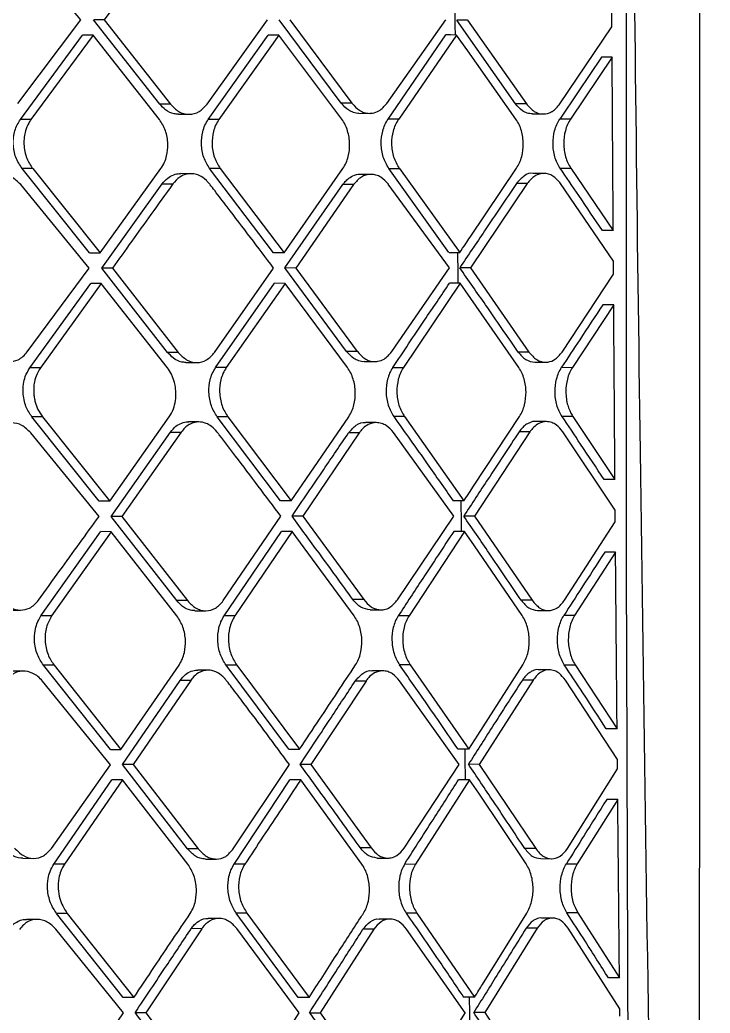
# Model space of a CAD drawing. Extents: x 525 to 609, y 649 to 778.
# Drawn here: x 537.313 to 538.306, y 714.209 to 715.638 of the extents above; entities that cross this region are included whole.
import ezdxf

# ---------------------------------------------------------------- set-up
doc = ezdxf.new("R2010")
doc.units = 0
doc.header["$MEASUREMENT"] = 0
doc.layers.add('1', color=4, linetype='Continuous')

# ---------------------------------------------------------------- blocks, each defined once
blk = doc.blocks.new('JETSETTER')
at = {"layer": '1', "color": 3, "linetype": 'Continuous', "lineweight": 25}
for p, q in [((13.0579, 48.6561), (13.0583, 45.747)), ((12.2736, 46.5133), (12.1749, 46.6336)), ((12.396, 46.6345), (12.3073, 46.5133)), ((12.4554, 46.3922), (12.542, 46.5134)), ((12.6482, 46.3936), (12.5589, 46.5135)), ((12.5742, 46.5135), (12.6636, 46.3935)), ((12.7138, 46.3932), (12.7985, 46.5136)), ((13.0377, 46.5035), (13.0376, 46.5242)), ((12.1829, 46.3929), (12.2736, 46.5133)), ((12.3873, 46.3922), (12.292, 46.5133)), ((12.3073, 46.5133), (12.4026, 46.3922)), ((12.899, 46.3926), (12.8144, 46.513)), ((12.8298, 46.5129), (12.8144, 46.513)), ((12.8298, 46.5129), (12.9145, 46.3926)), ((12.9629, 46.3926), (13.0377, 46.5035)), ((12.1866, 46.3701), (12.2759, 46.4913)), ((12.2912, 46.4913), (12.2019, 46.3701)), ((12.2912, 46.4913), (12.2759, 46.4913)), ((12.3867, 46.3702), (12.2912, 46.4913)), ((12.457, 46.3703), (12.5433, 46.4915)), ((12.5586, 46.4914), (12.4723, 46.3702)), ((12.5586, 46.4914), (12.5433, 46.4915)), ((12.6491, 46.3704), (12.5586, 46.4914)), ((12.7155, 46.3705), (12.7988, 46.4917)), ((12.8142, 46.4916), (12.7309, 46.3704)), ((12.8303, 46.469), (12.8142, 46.4916)), ((12.8996, 46.3706), (12.8303, 46.469)), ((13.0379, 46.4596), (12.9781, 46.3706)), ((13.0379, 46.4596), (13.0224, 46.4597)), ((12.4026, 46.3922), (12.3873, 46.3922)), ((12.6636, 46.3935), (12.6482, 46.3936)), ((12.9145, 46.3926), (12.899, 46.3926)), ((12.4139, 46.3776), (12.4293, 46.3776)), ((12.6737, 46.379), (12.689, 46.3789)), ((12.9233, 46.378), (12.9388, 46.378)), ((12.2019, 46.3701), (12.1866, 46.3701)), ((12.4723, 46.3702), (12.457, 46.3703)), ((12.7309, 46.3704), (12.7155, 46.3705)), ((12.2862, 46.1783), (12.1891, 46.2994)), ((12.2044, 46.2994), (12.1891, 46.2994)), ((12.2044, 46.2994), (12.3015, 46.1783)), ((12.3015, 46.1783), (12.3888, 46.2995)), ((12.5509, 46.1785), (12.4589, 46.2996)), ((12.4742, 46.2995), (12.4589, 46.2996)), ((12.4742, 46.2995), (12.5662, 46.1784)), ((12.5662, 46.1784), (12.6506, 46.2996)), ((12.8032, 46.1787), (12.7167, 46.2998)), ((12.7167, 46.2998), (12.7321, 46.2997)), ((12.7321, 46.2997), (12.8187, 46.1786)), ((12.8336, 46.2007), (12.9004, 46.2999)), ((12.9631, 46.3), (12.9786, 46.2999)), ((12.9786, 46.2999), (13.0395, 46.2104)), ((12.4321, 46.2921), (12.4168, 46.2922)), ((12.691, 46.2911), (12.6756, 46.2912)), ((12.9397, 46.2925), (12.9242, 46.2926)), ((12.2856, 46.1562), (12.1871, 46.2765)), ((12.3037, 46.1563), (12.3907, 46.2775)), ((12.3907, 46.2775), (12.406, 46.2775)), ((12.5673, 46.1565), (12.6506, 46.2765)), ((12.666, 46.2765), (12.5827, 46.1564)), ((12.666, 46.2765), (12.6506, 46.2765)), ((12.8039, 46.1566), (12.7159, 46.2769)), ((12.9157, 46.2779), (12.8342, 46.1566)), ((12.9157, 46.2779), (12.9002, 46.2779)), ((13.0398, 46.1663), (12.9638, 46.2779)), ((13.0395, 46.2104), (13.0239, 46.2104)), ((12.5662, 46.1784), (12.5509, 46.1785)), ((12.3985, 46.0352), (12.3036, 46.1563)), ((12.319, 46.1563), (12.3037, 46.1563)), ((12.319, 46.1563), (12.4138, 46.0352)), ((12.466, 46.0352), (12.5509, 46.1564)), ((12.656, 46.0366), (12.5673, 46.1565)), ((12.5827, 46.1564), (12.5673, 46.1565)), ((12.5827, 46.1564), (12.6713, 46.0365)), ((12.7208, 46.0362), (12.8039, 46.1566)), ((12.8342, 46.1566), (12.8187, 46.1567)), ((12.8342, 46.1566), (12.9183, 46.0356)), ((12.1966, 46.0359), (12.2856, 46.1562)), ((12.9659, 46.0356), (13.0399, 46.1475)), ((12.2003, 46.0131), (12.2878, 46.1343)), ((12.3031, 46.1342), (12.2156, 46.013)), ((12.3031, 46.1342), (12.2878, 46.1343)), ((12.3983, 46.0131), (12.3031, 46.1342)), ((12.4675, 46.0132), (12.552, 46.1345)), ((12.5674, 46.1344), (12.4828, 46.0132)), ((12.5674, 46.1344), (12.552, 46.1345)), ((12.6572, 46.0133), (12.5674, 46.1344)), ((12.8194, 46.1346), (12.7377, 46.0134)), ((12.8194, 46.1346), (12.8039, 46.1347)), ((12.8348, 46.1128), (12.8194, 46.1346)), ((12.9037, 46.0136), (12.8348, 46.1128)), ((13.0402, 46.1036), (12.9808, 46.0136)), ((13.0402, 46.1036), (13.0246, 46.1037)), ((12.6714, 46.0365), (12.656, 46.0366)), ((12.9183, 46.0356), (12.9028, 46.0356)), ((12.4249, 46.0206), (12.4404, 46.0205)), ((12.6811, 46.0219), (12.6965, 46.0219)), ((12.7223, 46.0134), (12.7377, 46.0134)), ((12.9266, 46.021), (12.9422, 46.021)), ((12.9652, 46.0137), (12.9808, 46.0136)), ((12.2156, 46.013), (12.2003, 46.0131)), ((12.4828, 46.0132), (12.4675, 46.0132)), ((12.3, 45.8213), (12.2033, 45.9424)), ((12.2186, 45.9423), (12.2033, 45.9424)), ((12.2186, 45.9423), (12.3154, 45.8212)), ((12.3154, 45.8212), (12.4008, 45.9424)), ((12.561, 45.8214), (12.4698, 45.9425)), ((12.4851, 45.9425), (12.4698, 45.9425)), ((12.4851, 45.9425), (12.5764, 45.8214)), ((12.5764, 45.8214), (12.659, 45.9426)), ((12.7392, 45.9427), (12.7238, 45.9427)), ((12.7392, 45.9427), (12.8247, 45.8216)), ((12.8386, 45.8428), (12.9046, 45.9428)), ((12.9814, 45.9429), (12.9658, 45.943)), ((12.9814, 45.9429), (13.042, 45.8523)), ((12.4435, 45.9351), (12.4283, 45.9351)), ((12.6987, 45.9341), (12.6833, 45.9342)), ((12.9433, 45.9355), (12.9277, 45.9356)), ((12.2998, 45.7992), (12.2016, 45.9195)), ((12.3174, 45.7993), (12.4026, 45.9205)), ((12.4179, 45.9204), (12.3327, 45.7992)), ((12.4026, 45.9205), (12.4179, 45.9204)), ((12.6742, 45.9195), (12.5928, 45.7994)), ((12.6742, 45.9195), (12.6588, 45.9195)), ((12.8102, 45.7996), (12.7234, 45.9198)), ((12.9197, 45.9209), (12.84, 45.7996)), ((12.9197, 45.9209), (12.9041, 45.9209)), ((13.0424, 45.8081), (12.9669, 45.9209)), ((13.042, 45.8523), (13.0264, 45.8523)), ((12.3154, 45.8212), (12.3, 45.8213)), ((12.5764, 45.8214), (12.561, 45.8214)), ((12.8247, 45.8216), (12.8092, 45.8217)), ((12.4118, 45.6782), (12.3174, 45.7993)), ((12.3327, 45.7992), (12.3174, 45.7993)), ((12.3327, 45.7992), (12.4271, 45.6781)), ((12.4785, 45.6782), (12.5614, 45.7994)), ((12.5928, 45.7994), (12.5774, 45.7994)), ((12.5928, 45.7994), (12.6805, 45.6795)), ((12.7292, 45.6792), (12.8102, 45.7996)), ((12.84, 45.7996), (12.8245, 45.7997)), ((12.84, 45.7996), (12.9228, 45.6786)), ((12.9694, 45.6786), (13.0425, 45.7916)), ((12.2163, 45.656), (12.3019, 45.7772)), ((12.3172, 45.7772), (12.2316, 45.656)), ((12.3172, 45.7772), (12.3019, 45.7773)), ((12.4119, 45.6561), (12.3172, 45.7772)), ((12.4798, 45.6562), (12.5624, 45.7774)), ((12.5778, 45.7774), (12.4952, 45.6562)), ((12.5778, 45.7774), (12.5624, 45.7774)), ((12.6667, 45.6563), (12.5778, 45.7774)), ((12.8255, 45.7776), (12.7458, 45.6564)), ((12.8255, 45.7776), (12.81, 45.7777)), ((12.84, 45.7568), (12.8255, 45.7776)), ((12.9085, 45.6565), (12.84, 45.7568)), ((13.0428, 45.7478), (12.984, 45.6566)), ((13.0428, 45.7478), (13.0272, 45.7478)), ((13.0583, 45.747), (13.0587, 45.5691)), ((12.4271, 45.6781), (12.4118, 45.6782)), ((12.6805, 45.6795), (12.6651, 45.6795)), ((12.9228, 45.6786), (12.9072, 45.6786)), ((12.1713, 45.6645), (12.1867, 45.6645)), ((12.4378, 45.6635), (12.4533, 45.6635)), ((12.6899, 45.6649), (12.7053, 45.6649)), ((12.7458, 45.6564), (12.7303, 45.6564)), ((12.9306, 45.664), (12.9462, 45.6639)), ((12.984, 45.6566), (12.9684, 45.6567)), ((12.2316, 45.656), (12.2163, 45.656)), ((12.4952, 45.6562), (12.4799, 45.6562)), ((12.3161, 45.4642), (12.2198, 45.5853)), ((12.2351, 45.5853), (12.2198, 45.5853)), ((12.2351, 45.5853), (12.3314, 45.4642)), ((12.3314, 45.4642), (12.4149, 45.5854)), ((12.5729, 45.4644), (12.4825, 45.5855)), ((12.4979, 45.5854), (12.4825, 45.5855)), ((12.4979, 45.5854), (12.5883, 45.4644)), ((12.7476, 45.5857), (12.7321, 45.5857)), ((12.7476, 45.5857), (12.8318, 45.4646)), ((12.8445, 45.4845), (12.9096, 45.5858)), ((12.9691, 45.586), (12.9847, 45.5859)), ((12.9847, 45.5859), (13.045, 45.4939)), ((12.1912, 45.5767), (12.1761, 45.5768)), ((12.4569, 45.578), (12.4417, 45.5781)), ((12.7079, 45.5771), (12.6924, 45.5771)), ((12.9475, 45.5785), (12.9318, 45.5786)), ((12.3163, 45.4421), (12.2185, 45.5624)), ((12.3334, 45.4422), (12.4164, 45.5634)), ((12.4318, 45.5634), (12.3487, 45.4422)), ((12.4318, 45.5634), (12.4164, 45.5634)), ((12.6839, 45.5624), (12.6045, 45.4424)), ((12.6839, 45.5624), (12.6684, 45.5625)), ((12.8177, 45.4426), (12.7321, 45.5628)), ((12.9244, 45.5638), (12.8468, 45.4426)), ((12.9244, 45.5638), (12.9088, 45.5639)), ((13.0454, 45.4497), (12.9706, 45.5639)), ((13.045, 45.4939), (13.0293, 45.4939)), ((12.8318, 45.4646), (12.8445, 45.4845)), ((12.5729, 45.4644), (12.5883, 45.4644)), ((12.8318, 45.4646), (12.8162, 45.4646)), ((12.2313, 45.3218), (12.3163, 45.4421)), ((12.427, 45.3211), (12.3334, 45.4422)), ((12.3487, 45.4422), (12.4424, 45.3211)), ((12.493, 45.3211), (12.5737, 45.4423)), ((12.6045, 45.4424), (12.5891, 45.4424)), ((12.6045, 45.4424), (12.6912, 45.3224)), ((12.7388, 45.3222), (12.8177, 45.4426)), ((12.8468, 45.4426), (12.8312, 45.4427)), ((12.8468, 45.4426), (12.928, 45.3215)), ((12.9735, 45.3216), (13.0456, 45.436)), ((12.2348, 45.299), (12.3182, 45.4202)), ((12.3336, 45.4202), (12.2501, 45.2989)), ((12.3336, 45.4202), (12.3182, 45.4202)), ((12.4276, 45.2991), (12.3336, 45.4202)), ((12.4941, 45.2992), (12.5745, 45.4204)), ((12.5899, 45.4204), (12.5745, 45.4204)), ((12.6778, 45.2993), (12.5899, 45.4203)), ((12.8327, 45.4206), (12.7552, 45.2993)), ((12.8327, 45.4206), (12.8171, 45.4206)), ((12.846, 45.401), (12.8327, 45.4206)), ((12.9142, 45.2995), (12.846, 45.401)), ((13.046, 45.3922), (12.9878, 45.2996)), ((13.046, 45.3922), (13.0302, 45.3923)), ((12.4424, 45.3211), (12.427, 45.3211)), ((12.6912, 45.3224), (12.6757, 45.3225)), ((12.928, 45.3215), (12.9123, 45.3216)), ((12.1903, 45.3075), (12.2057, 45.3074)), ((12.4529, 45.3065), (12.4683, 45.3065)), ((12.5095, 45.2991), (12.4941, 45.2992)), ((12.7, 45.3079), (12.7155, 45.3078)), ((12.7396, 45.2994), (12.7552, 45.2993)), ((12.9352, 45.307), (12.9509, 45.3069)), ((12.9721, 45.2997), (12.9878, 45.2996)), ((12.2501, 45.2989), (12.2348, 45.299)), ((12.3345, 45.1072), (12.2387, 45.2283)), ((12.2541, 45.2282), (12.2387, 45.2283)), ((12.2541, 45.2282), (12.3498, 45.1071)), ((12.5865, 45.1074), (12.4972, 45.2284)), ((12.5126, 45.2284), (12.4972, 45.2284)), ((12.5126, 45.2284), (12.602, 45.1073)), ((12.7572, 45.2286), (12.7416, 45.2287)), ((12.7572, 45.2286), (12.8399, 45.1076)), ((12.8514, 45.126), (12.9154, 45.2288)), ((12.9886, 45.2289), (12.9729, 45.229)), ((12.9886, 45.2289), (13.0485, 45.1354)), ((12.211, 45.2197), (12.1957, 45.2197)), ((12.4724, 45.221), (12.457, 45.221)), ((12.7185, 45.2201), (12.7029, 45.2201)), ((12.9523, 45.2215), (12.9366, 45.2215)), ((12.3351, 45.0851), (12.2379, 45.2054)), ((12.4478, 45.2063), (12.367, 45.0851)), ((12.4478, 45.2063), (12.4324, 45.2064)), ((12.5879, 45.0853), (12.498, 45.2064)), ((12.6951, 45.2054), (12.618, 45.0853)), ((12.6951, 45.2054), (12.6795, 45.2055)), ((12.8263, 45.0855), (12.7422, 45.2058)), ((12.9299, 45.2068), (12.8546, 45.0856)), ((12.9299, 45.2068), (12.9141, 45.2069)), ((13.0489, 45.0912), (12.9749, 45.2069)), ((13.0485, 45.1354), (13.0327, 45.1354)), ((12.3498, 45.1071), (12.3345, 45.1072)), ((12.602, 45.1073), (12.5865, 45.1074)), ((12.8399, 45.1076), (12.8242, 45.1076)), ((12.2524, 44.9647), (12.3351, 45.0851)), ((12.367, 45.0851), (12.3516, 45.0852)), ((12.367, 45.0851), (12.4599, 44.964)), ((12.5095, 44.9641), (12.5879, 45.0853)), ((12.6025, 45.0854), (12.618, 45.0853)), ((12.618, 45.0853), (12.7034, 44.9654)), ((12.8263, 45.0856), (12.7499, 44.9651)), ((12.8546, 45.0856), (12.8389, 45.0856)), ((12.8546, 45.0856), (12.934, 44.9645))]:
    blk.add_line(p, q, dxfattribs=at)
at = {"layer": '1', "color": 3, "linetype": 'Continuous', "lineweight": 25, "flags": 128}
for points in [[(12.3073, 46.5133), (12.2988, 46.5133), (12.2921, 46.5133)], [(12.8142, 46.4916), (12.8056, 46.4917), (12.7988, 46.4917)], [(13.0224, 46.4597), (12.9889, 46.4098), (12.9626, 46.3707)], [(12.9781, 46.3706), (12.9694, 46.3707), (12.9626, 46.3707)], [(12.2862, 46.1783), (12.2948, 46.1783), (12.3015, 46.1783)], [(12.8033, 46.1787), (12.8119, 46.1787), (12.8187, 46.1786)], [(12.4138, 46.0352), (12.4053, 46.0352), (12.3985, 46.0352)], [(12.8247, 45.8216), (12.8325, 45.8335), (12.8386, 45.8428)], [(12.3161, 45.4642), (12.3247, 45.4642), (12.3314, 45.4642)], [(12.3487, 45.4422), (12.3401, 45.4422), (12.3334, 45.4422)]]:
    blk.add_lwpolyline(points, dxfattribs=at)
at = {"layer": '1', "color": 3, "linetype": 'Continuous', "lineweight": 25}
for points, knots in [([(13.1617, 43.6583), (13.1622, 43.8718), (13.1631, 44.3019), (13.1636, 44.9309), (13.164, 45.5277), (13.1641, 46.0716), (13.1642, 46.6131), (13.1644, 47.1644), (13.1649, 47.7379), (13.1655, 48.2142), (13.1661, 48.5971), (13.1667, 48.8903), (13.1673, 49.1848), (13.168, 49.4959), (13.1689, 49.8389), (13.17, 50.2232), (13.1714, 50.6654), (13.173, 51.1684), (13.1748, 51.7351), (13.1764, 52.3521), (13.1781, 52.9987), (13.1786, 53.4397), (13.1789, 53.6583)], [0, 0, 0, 0, 0.064043, 0.129021, 0.188699, 0.243093, 0.292193, 0.351147, 0.408463, 0.464243, 0.49402, 0.523342, 0.552206, 0.582377, 0.616662, 0.655095, 0.69768, 0.749323, 0.805999, 0.867696, 0.934431, 1, 1, 1, 1]), ([(13.06, 48.6569), (13.0609, 48.0575), (13.0622, 47.1359), (13.083, 45.4752), (13.1001, 44.4142), (13.112, 43.6751)], [0, 0, 0, 0, 0.360925, 0.55487, 1, 1, 1, 1]), ([(12.8115, 46.5357), (12.8116, 46.5284), (12.8117, 46.5137), (12.8119, 46.499), (12.8119, 46.4917)], [0, 0, 0, 0, 0.497037, 1, 1, 1, 1]), ([(12.8298, 46.5129), (12.8297, 46.5131), (12.8296, 46.5133), (12.8294, 46.5136), (12.8293, 46.5137)], [0, 0, 0, 0, 0.559284, 1, 1, 1, 1]), ([(13.0395, 46.2104), (13.0394, 46.2156), (13.0394, 46.2294), (13.0391, 46.2709), (13.0386, 46.3488), (13.0382, 46.4181), (13.0379, 46.4596)], [0, 0, 0, 0, 0.062042, 0.166055, 0.500001, 1, 1, 1, 1]), ([(12.4139, 46.3778), (12.4119, 46.3779), (12.4055, 46.3781), (12.396, 46.3827), (12.3899, 46.3893), (12.3873, 46.3922)], [0, 0, 0, 0, 0.207549, 0.656087, 1, 1, 1, 1]), ([(12.4026, 46.3922), (12.4064, 46.3882), (12.4122, 46.3821), (12.4218, 46.3783), (12.4318, 46.3769), (12.4443, 46.38), (12.4517, 46.3881), (12.4554, 46.3922)], [0, 0, 0, 0, 0.239719, 0.367864, 0.501172, 0.750417, 1, 1, 1, 1]), ([(12.6737, 46.379), (12.6736, 46.379), (12.6711, 46.3783), (12.666, 46.3801), (12.657, 46.3837), (12.6516, 46.3897), (12.6482, 46.3936)], [0, 0, 0, 0, 0.002689, 0.282659, 0.542487, 1, 1, 1, 1]), ([(12.6636, 46.3935), (12.667, 46.3897), (12.6724, 46.3837), (12.6814, 46.3797), (12.687, 46.3788), (12.691, 46.379), (12.6956, 46.3795), (12.7042, 46.3824), (12.7102, 46.3892), (12.7138, 46.3932)], [0, 0, 0, 0, 0.229539, 0.36009, 0.500864, 0.529173, 0.580346, 0.75093, 1, 1, 1, 1]), ([(12.9233, 46.3781), (12.9207, 46.3783), (12.9158, 46.3788), (12.9072, 46.383), (12.9022, 46.389), (12.899, 46.3926)], [0, 0, 0, 0, 0.289263, 0.557155, 1, 1, 1, 1]), ([(12.9145, 46.3926), (12.9181, 46.3885), (12.9253, 46.3803), (12.9384, 46.3769), (12.9473, 46.3792), (12.9556, 46.3838), (12.9594, 46.3885), (12.9629, 46.3926)], [0, 0, 0, 0, 0.249312, 0.499283, 0.721483, 0.749972, 1, 1, 1, 1]), ([(12.9004, 46.2999), (12.9019, 46.3024), (12.905, 46.3075), (12.9089, 46.3193), (12.9109, 46.3353), (12.9086, 46.3513), (12.9043, 46.363), (12.9012, 46.368), (12.8996, 46.3706)], [0, 0, 0, 0, 0.132919, 0.260748, 0.500486, 0.74315, 0.869883, 1, 1, 1, 1]), ([(12.9631, 46.3), (12.9615, 46.3025), (12.9585, 46.3075), (12.9543, 46.3192), (12.952, 46.3352), (12.954, 46.3513), (12.958, 46.3631), (12.961, 46.3681), (12.9626, 46.3707)], [0, 0, 0, 0, 0.128989, 0.255337, 0.499509, 0.740455, 0.867982, 1, 1, 1, 1]), ([(12.9781, 46.3706), (12.9765, 46.3681), (12.9735, 46.363), (12.9695, 46.3513), (12.9675, 46.3352), (12.9698, 46.3191), (12.974, 46.3074), (12.977, 46.3024), (12.9786, 46.2999)], [0, 0, 0, 0, 0.132014, 0.259538, 0.500495, 0.744646, 0.871001, 1, 1, 1, 1]), ([(12.1891, 46.2994), (12.1858, 46.3046), (12.1791, 46.3149), (12.1756, 46.3348), (12.1776, 46.3546), (12.1836, 46.365), (12.1866, 46.3701)], [0, 0, 0, 0, 0.250729, 0.499502, 0.749757, 1, 1, 1, 1]), ([(12.2019, 46.3701), (12.2008, 46.3684), (12.1975, 46.3636), (12.1929, 46.3521), (12.1911, 46.3376), (12.1928, 46.3241), (12.1963, 46.3115), (12.2013, 46.3041), (12.2044, 46.2994)], [0, 0, 0, 0, 0.086614, 0.250058, 0.499586, 0.638326, 0.768266, 1, 1, 1, 1]), ([(12.3888, 46.2995), (12.3907, 46.3024), (12.3941, 46.3079), (12.398, 46.3198), (12.3995, 46.3355), (12.3964, 46.3547), (12.3899, 46.365), (12.3867, 46.3702)], [0, 0, 0, 0, 0.147754, 0.280534, 0.500262, 0.751279, 1, 1, 1, 1]), ([(12.4589, 46.2996), (12.4558, 46.3046), (12.451, 46.3122), (12.4479, 46.3249), (12.4466, 46.3375), (12.448, 46.3503), (12.4519, 46.3622), (12.4553, 46.3675), (12.457, 46.3703)], [0, 0, 0, 0, 0.244263, 0.370439, 0.499002, 0.728275, 0.858936, 1, 1, 1, 1]), ([(12.4723, 46.3702), (12.4706, 46.3675), (12.4673, 46.3622), (12.4633, 46.3504), (12.4619, 46.3376), (12.4632, 46.3249), (12.4663, 46.3122), (12.4711, 46.3046), (12.4742, 46.2995)], [0, 0, 0, 0, 0.139006, 0.268782, 0.499681, 0.628248, 0.754761, 1, 1, 1, 1]), ([(12.6506, 46.2996), (12.6522, 46.3023), (12.6554, 46.3075), (12.6593, 46.3192), (12.6612, 46.3352), (12.6586, 46.3511), (12.654, 46.3629), (12.6508, 46.3678), (12.6491, 46.3704)], [0, 0, 0, 0, 0.136152, 0.264925, 0.49936, 0.745028, 0.871454, 1, 1, 1, 1]), ([(12.7167, 46.2998), (12.7137, 46.3049), (12.7077, 46.3153), (12.7049, 46.335), (12.7068, 46.351), (12.7108, 46.3627), (12.7139, 46.3679), (12.7155, 46.3705)], [0, 0, 0, 0, 0.25108, 0.499698, 0.737479, 0.865746, 1, 1, 1, 1]), ([(12.7321, 46.2997), (12.7291, 46.3049), (12.7231, 46.3152), (12.7203, 46.335), (12.7222, 46.351), (12.7262, 46.3627), (12.7293, 46.3678), (12.7309, 46.3704)], [0, 0, 0, 0, 0.251146, 0.499926, 0.738585, 0.866562, 1, 1, 1, 1]), ([(13.0239, 46.2105), (13.0126, 46.2272), (12.9925, 46.257), (12.972, 46.2868), (12.9631, 46.3)], [0, 0, 0, 0, 0.560001, 1, 1, 1, 1]), ([(12.1871, 46.2765), (12.1829, 46.2805), (12.1746, 46.2886), (12.1594, 46.292), (12.1471, 46.2889), (12.1382, 46.2831), (12.1344, 46.2785), (12.1324, 46.2762)], [0, 0, 0, 0, 0.248856, 0.499674, 0.735138, 0.864013, 1, 1, 1, 1]), ([(12.3907, 46.2775), (12.3932, 46.2805), (12.3981, 46.2863), (12.4069, 46.2907), (12.4132, 46.2925), (12.4164, 46.2921), (12.4168, 46.292)], [0, 0, 0, 0, 0.34927, 0.6699683, 0.9620852, 1, 1, 1, 1]), ([(12.4586, 46.2775), (12.458, 46.2781), (12.4566, 46.2799), (12.4521, 46.2847), (12.4451, 46.2896), (12.4355, 46.2924), (12.4259, 46.2921), (12.4151, 46.2878), (12.4092, 46.2811), (12.406, 46.2775)], [0, 0, 0, 0, 0.035, 0.095735, 0.293949, 0.43199, 0.595736, 0.7851, 1, 1, 1, 1]), ([(12.6506, 46.2765), (12.6514, 46.2776), (12.6535, 46.2805), (12.6581, 46.2851), (12.6655, 46.2896), (12.6719, 46.2917), (12.6755, 46.2912), (12.6756, 46.2911)], [0, 0, 0, 0, 0.116839, 0.320707, 0.611359, 0.988445, 1, 1, 1, 1]), ([(12.716, 46.2769), (12.7125, 46.2807), (12.7071, 46.2866), (12.6981, 46.2905), (12.6886, 46.2918), (12.6767, 46.2887), (12.6695, 46.2806), (12.666, 46.2765)], [0, 0, 0, 0, 0.233046, 0.362966, 0.501497, 0.750763, 1, 1, 1, 1]), ([(12.9242, 46.2926), (12.9242, 46.2926), (12.9198, 46.2939), (12.9106, 46.2897), (12.9037, 46.2819), (12.9002, 46.2779)], [0, 0, 0, 0, 0.003218, 0.500906, 1, 1, 1, 1]), ([(12.9638, 46.2779), (12.9603, 46.282), (12.9532, 46.2902), (12.9412, 46.2933), (12.9324, 46.2917), (12.9239, 46.2877), (12.9191, 46.282), (12.9157, 46.2779)], [0, 0, 0, 0, 0.24924, 0.499049, 0.656026, 0.750176, 1, 1, 1, 1]), ([(12.406, 46.2775), (12.3955, 46.2628), (12.3665, 46.2224), (12.3375, 46.182), (12.319, 46.1563)], [0, 0, 0, 0, 0.361991, 1, 1, 1, 1]), ([(12.5509, 46.1564), (12.5288, 46.1857), (12.5008, 46.2228), (12.47, 46.2628), (12.4616, 46.2739), (12.4589, 46.2771), (12.4586, 46.2775)], [0, 0, 0, 0, 0.725918, 0.91942, 0.990424, 1, 1, 1, 1]), ([(12.9002, 46.2779), (12.885, 46.2553), (12.8578, 46.2149), (12.8306, 46.1745), (12.8187, 46.1567)], [0, 0, 0, 0, 0.560003, 1, 1, 1, 1]), ([(12.8187, 46.1786), (12.8215, 46.1828), (12.8264, 46.1901), (12.8314, 46.1975), (12.8336, 46.2007)], [0, 0, 0, 0, 0.5600072, 1, 1, 1, 1]), ([(12.8155, 46.1786), (12.8156, 46.1714), (12.8158, 46.1567), (12.816, 46.142), (12.816, 46.1346)], [0, 0, 0, 0, 0.495397, 1, 1, 1, 1]), ([(12.9028, 46.0356), (12.8872, 46.0582), (12.8594, 46.0985), (12.8312, 46.1389), (12.8187, 46.1567)], [0, 0, 0, 0, 0.56, 1, 1, 1, 1]), ([(13.0399, 46.1475), (13.0399, 46.151), (13.0398, 46.1573), (13.0398, 46.1635), (13.0398, 46.1663)], [0, 0, 0, 0, 0.560011, 1, 1, 1, 1]), ([(12.7223, 46.0134), (12.7376, 46.0361), (12.7648, 46.0765), (12.792, 46.1169), (12.8039, 46.1347)], [0, 0, 0, 0, 0.5599978, 1, 1, 1, 1]), ([(13.0246, 46.1037), (13.0135, 46.0869), (12.9937, 46.0569), (12.9739, 46.0269), (12.9652, 46.0137)], [0, 0, 0, 0, 0.560007, 1, 1, 1, 1]), ([(13.042, 45.8523), (13.0419, 45.867), (13.0416, 45.9089), (13.041, 45.9926), (13.0405, 46.0617), (13.0402, 46.1036)], [0, 0, 0, 0, 0.17535, 0.499996, 1, 1, 1, 1]), ([(12.1423, 46.0362), (12.1464, 46.0321), (12.1547, 46.0239), (12.1698, 46.0204), (12.1818, 46.0232), (12.1907, 46.0289), (12.1946, 46.0335), (12.1966, 46.0359)], [0, 0, 0, 0, 0.249686, 0.499657, 0.729319, 0.85964, 1, 1, 1, 1]), ([(12.4249, 46.0208), (12.4229, 46.0208), (12.4165, 46.0211), (12.4071, 46.0257), (12.4011, 46.0323), (12.3985, 46.0352)], [0, 0, 0, 0, 0.212842, 0.660151, 1, 1, 1, 1]), ([(12.4138, 46.0352), (12.4176, 46.0312), (12.4234, 46.0251), (12.4329, 46.0212), (12.4428, 46.0199), (12.4551, 46.0229), (12.4624, 46.0311), (12.466, 46.0352)], [0, 0, 0, 0, 0.23917, 0.367437, 0.501218, 0.750434, 1, 1, 1, 1]), ([(12.6811, 46.0219), (12.6811, 46.0219), (12.6786, 46.0213), (12.6735, 46.023), (12.6647, 46.0266), (12.6594, 46.0327), (12.656, 46.0366)], [0, 0, 0, 0, 0.001051, 0.281679, 0.541979, 1, 1, 1, 1]), ([(12.6714, 46.0365), (12.6748, 46.0327), (12.6801, 46.0267), (12.689, 46.0227), (12.6945, 46.0218), (12.6986, 46.0219), (12.7031, 46.0225), (12.7115, 46.0254), (12.7173, 46.0322), (12.7208, 46.0362)], [0, 0, 0, 0, 0.229637, 0.360152, 0.500913, 0.531305, 0.583196, 0.750973, 1, 1, 1, 1]), ([(12.9028, 46.0356), (12.9063, 46.0314), (12.9134, 46.023), (12.9222, 46.0217), (12.9267, 46.021)], [0, 0, 0, 0, 0.501765, 1, 1, 1, 1]), ([(12.9183, 46.0356), (12.9218, 46.0315), (12.9289, 46.0233), (12.9419, 46.0199), (12.9506, 46.0222), (12.9587, 46.0268), (12.9625, 46.0315), (12.9659, 46.0356)], [0, 0, 0, 0, 0.249176, 0.49919, 0.722959, 0.749943, 1, 1, 1, 1]), ([(12.7223, 46.0135), (12.7207, 46.0108), (12.7177, 46.0057), (12.7138, 45.994), (12.712, 45.978), (12.7149, 45.9583), (12.7208, 45.9479), (12.7238, 45.9427)], [0, 0, 0, 0, 0.134376, 0.262684, 0.500276, 0.748832, 1, 1, 1, 1]), ([(12.7377, 46.0134), (12.7362, 46.0108), (12.7331, 46.0057), (12.7293, 45.994), (12.7275, 45.978), (12.7303, 45.9582), (12.7362, 45.9479), (12.7392, 45.9427)], [0, 0, 0, 0, 0.133762, 0.26182, 0.500024, 0.748816, 1, 1, 1, 1]), ([(12.9046, 45.9428), (12.9061, 45.9454), (12.9091, 45.9505), (12.9129, 45.9622), (12.9149, 45.9783), (12.9125, 45.9943), (12.9083, 46.006), (12.9053, 46.011), (12.9037, 46.0136)], [0, 0, 0, 0, 0.133074, 0.260969, 0.50055, 0.743266, 0.869944, 1, 1, 1, 1]), ([(12.9658, 45.943), (12.9643, 45.9455), (12.9613, 45.9505), (12.9572, 45.9621), (12.9549, 45.9782), (12.9569, 45.9943), (12.9608, 46.0061), (12.9637, 46.0111), (12.9652, 46.0137)], [0, 0, 0, 0, 0.129018, 0.255369, 0.499565, 0.740138, 0.867739, 1, 1, 1, 1]), ([(12.9808, 46.0136), (12.9793, 46.0111), (12.9763, 46.006), (12.9725, 45.9943), (12.9709, 45.9813), (12.9719, 45.9684), (12.9743, 45.9566), (12.9783, 45.9481), (12.981, 45.9435), (12.9814, 45.9429)], [0, 0, 0, 0, 0.132194, 0.259719, 0.500255, 0.625117, 0.750527, 0.968962, 1, 1, 1, 1]), ([(12.2033, 45.9424), (12.2001, 45.9472), (12.1952, 45.9546), (12.1916, 45.9672), (12.1902, 45.978), (12.1908, 45.9894), (12.1936, 46.0019), (12.1979, 46.009), (12.2003, 46.0131)], [0, 0, 0, 0, 0.234025, 0.362697, 0.498847, 0.648015, 0.798745, 1, 1, 1, 1]), ([(12.2156, 46.013), (12.2133, 46.0092), (12.2091, 46.0024), (12.2065, 45.9914), (12.2057, 45.9834), (12.2059, 45.9792), (12.2059, 45.9777), (12.2059, 45.9776), (12.2059, 45.9774), (12.2059, 45.9772), (12.2059, 45.9766), (12.206, 45.9754), (12.2062, 45.9732), (12.2067, 45.9691), (12.2083, 45.962), (12.2119, 45.9521), (12.2162, 45.9457), (12.2186, 45.9423)], [0, 0, 0, 0, 0.191659, 0.33902, 0.441895, 0.500165, 0.5003, 0.50111, 0.502697, 0.505871, 0.512191, 0.524728, 0.54934, 0.596689, 0.683955, 0.828695, 1, 1, 1, 1]), ([(12.4008, 45.9424), (12.403, 45.9461), (12.4071, 45.953), (12.41, 45.9654), (12.4107, 45.977), (12.4092, 45.9901), (12.405, 46.0028), (12.4003, 46.0101), (12.3983, 46.0131)], [0, 0, 0, 0, 0.181775, 0.347351, 0.49672, 0.62987, 0.846847, 1, 1, 1, 1]), ([(12.4698, 45.9425), (12.4667, 45.9476), (12.4619, 45.9552), (12.4588, 45.9679), (12.4574, 45.9805), (12.4587, 45.9933), (12.4625, 46.0051), (12.4658, 46.0105), (12.4675, 46.0132)], [0, 0, 0, 0, 0.244486, 0.370603, 0.498994, 0.727965, 0.858712, 1, 1, 1, 1]), ([(12.4828, 46.0132), (12.4812, 46.0105), (12.4779, 46.0052), (12.4741, 45.9934), (12.4727, 45.9806), (12.4741, 45.9679), (12.4772, 45.9552), (12.482, 45.9475), (12.4851, 45.9425)], [0, 0, 0, 0, 0.139366, 0.269249, 0.499691, 0.628044, 0.754518, 1, 1, 1, 1]), ([(12.659, 45.9426), (12.6606, 45.9453), (12.6637, 45.9505), (12.6675, 45.9622), (12.6693, 45.9781), (12.6667, 45.9941), (12.6621, 46.0058), (12.6588, 46.0108), (12.6572, 46.0133)], [0, 0, 0, 0, 0.136286, 0.265066, 0.499298, 0.745261, 0.871641, 1, 1, 1, 1]), ([(12.7238, 45.9427), (12.7399, 45.9201), (12.7687, 45.8797), (12.7968, 45.8394), (12.8092, 45.8217)], [0, 0, 0, 0, 0.559999, 1, 1, 1, 1]), ([(13.0264, 45.8523), (13.0152, 45.8692), (12.9951, 45.8994), (12.9748, 45.9297), (12.9658, 45.943)], [0, 0, 0, 0, 0.559995, 1, 1, 1, 1]), ([(12.2016, 45.9195), (12.1975, 45.9235), (12.1892, 45.9315), (12.1754, 45.9346), (12.1642, 45.9326), (12.1549, 45.9278), (12.1502, 45.9223), (12.1475, 45.9191)], [0, 0, 0, 0, 0.24729, 0.499494, 0.671205, 0.811968, 1, 1, 1, 1]), ([(12.4026, 45.9205), (12.4051, 45.9235), (12.4098, 45.9293), (12.4185, 45.9337), (12.4248, 45.9354), (12.4279, 45.935), (12.4283, 45.935)], [0, 0, 0, 0, 0.350047, 0.671313, 0.963735, 1, 1, 1, 1]), ([(12.4698, 45.9205), (12.4672, 45.9234), (12.4623, 45.9288), (12.4532, 45.9338), (12.4426, 45.936), (12.4342, 45.9339), (12.4277, 45.9303), (12.4233, 45.927), (12.4197, 45.9226), (12.4179, 45.9204)], [0, 0, 0, 0, 0.170278, 0.315541, 0.500649, 0.722397, 0.74967, 0.875167, 1, 1, 1, 1]), ([(12.6588, 45.9195), (12.6623, 45.9234), (12.6692, 45.9312), (12.6786, 45.9354), (12.6832, 45.9341), (12.6833, 45.9341)], [0, 0, 0, 0, 0.493962, 0.988119, 1, 1, 1, 1]), ([(12.7234, 45.9198), (12.7201, 45.9236), (12.7149, 45.9294), (12.706, 45.9334), (12.6971, 45.9347), (12.6877, 45.9324), (12.6802, 45.9269), (12.6764, 45.9225), (12.6748, 45.9203), (12.6744, 45.9197), (12.6743, 45.9195), (12.6742, 45.9195), (12.6742, 45.9195)], [0, 0, 0, 0, 0.225127, 0.356728, 0.500734, 0.716148, 0.871353, 0.966038, 0.990621, 0.997218, 0.999661, 1, 1, 1, 1]), ([(12.9277, 45.9355), (12.9277, 45.9356), (12.925, 45.9364), (12.9205, 45.9345), (12.9122, 45.9309), (12.9075, 45.9251), (12.9041, 45.9209)], [0, 0, 0, 0, 0.003493, 0.317121, 0.502182, 1, 1, 1, 1]), ([(12.9669, 45.9209), (12.964, 45.9245), (12.9592, 45.9304), (12.9508, 45.9346), (12.9421, 45.9362), (12.9331, 45.9339), (12.926, 45.9287), (12.922, 45.9242), (12.9203, 45.9217), (12.9197, 45.921), (12.9197, 45.9209)], [0, 0, 0, 0, 0.215568, 0.349011, 0.49935, 0.709165, 0.862709, 0.959673, 0.995221, 1, 1, 1, 1]), ([(12.5614, 45.7994), (12.5396, 45.8283), (12.5101, 45.8674), (12.48, 45.9078), (12.4708, 45.9192), (12.4698, 45.9205)], [0, 0, 0, 0, 0.716075, 0.969506, 1, 1, 1, 1]), ([(12.5774, 45.7994), (12.5926, 45.8219), (12.6198, 45.8619), (12.6469, 45.9019), (12.6588, 45.9195)], [0, 0, 0, 0, 0.560003, 1, 1, 1, 1]), ([(12.9041, 45.9209), (12.8892, 45.8983), (12.8626, 45.8579), (12.8361, 45.8175), (12.8245, 45.7997)], [0, 0, 0, 0, 0.559996, 1, 1, 1, 1]), ([(12.8202, 45.8216), (12.8204, 45.8137), (12.8206, 45.799), (12.8208, 45.7843), (12.8209, 45.7776)], [0, 0, 0, 0, 0.542767, 1, 1, 1, 1]), ([(12.2127, 45.6788), (12.223, 45.693), (12.2521, 45.7331), (12.2811, 45.7733), (12.2998, 45.7992)], [0, 0, 0, 0, 0.354012, 1, 1, 1, 1]), ([(12.6651, 45.6795), (12.6489, 45.7019), (12.6199, 45.7418), (12.5904, 45.7818), (12.5774, 45.7994)], [0, 0, 0, 0, 0.560002, 1, 1, 1, 1]), ([(12.9072, 45.6786), (12.8919, 45.7012), (12.8646, 45.7415), (12.8367, 45.7819), (12.8245, 45.7997)], [0, 0, 0, 0, 0.56, 1, 1, 1, 1]), ([(13.0425, 45.7916), (13.0425, 45.7947), (13.0424, 45.8002), (13.0424, 45.8057), (13.0424, 45.8081)], [0, 0, 0, 0, 0.560004, 1, 1, 1, 1]), ([(12.81, 45.7777), (12.7952, 45.755), (12.7686, 45.7146), (12.742, 45.6742), (12.7303, 45.6564)], [0, 0, 0, 0, 0.560004, 1, 1, 1, 1]), ([(13.0272, 45.7478), (13.0162, 45.7308), (12.9966, 45.7004), (12.977, 45.67), (12.9684, 45.6567)], [0, 0, 0, 0, 0.559998, 1, 1, 1, 1]), ([(13.045, 45.4939), (13.0449, 45.5086), (13.0445, 45.5509), (13.0438, 45.6355), (13.0432, 45.7055), (13.0428, 45.7478)], [0, 0, 0, 0, 0.1733359, 0.4999987, 1, 1, 1, 1]), ([(12.159, 45.6791), (12.1631, 45.6751), (12.1714, 45.6669), (12.1863, 45.6634), (12.1981, 45.6661), (12.2069, 45.6717), (12.2107, 45.6764), (12.2127, 45.6788)], [0, 0, 0, 0, 0.248063, 0.499626, 0.726187, 0.8573, 1, 1, 1, 1]), ([(12.4378, 45.6637), (12.4357, 45.6638), (12.4294, 45.6641), (12.4201, 45.6687), (12.4143, 45.6753), (12.4118, 45.6782)], [0, 0, 0, 0, 0.220593, 0.666059, 1, 1, 1, 1]), ([(12.4271, 45.6781), (12.4308, 45.6741), (12.4366, 45.668), (12.446, 45.6642), (12.4557, 45.6628), (12.4678, 45.6659), (12.475, 45.6741), (12.4785, 45.6781)], [0, 0, 0, 0, 0.238558, 0.36698, 0.50121, 0.750413, 1, 1, 1, 1]), ([(12.6899, 45.6649), (12.6853, 45.6656), (12.6762, 45.6669), (12.6688, 45.6753), (12.6651, 45.6795)], [0, 0, 0, 0, 0.498728, 1, 1, 1, 1]), ([(12.6805, 45.6795), (12.6839, 45.6757), (12.6892, 45.6697), (12.698, 45.6657), (12.7034, 45.6648), (12.7074, 45.6649), (12.7118, 45.6655), (12.72, 45.6684), (12.7257, 45.6752), (12.7292, 45.6792)], [0, 0, 0, 0, 0.229482, 0.360058, 0.500904, 0.531772, 0.583812, 0.751, 1, 1, 1, 1]), ([(12.9072, 45.6786), (12.9107, 45.6744), (12.9176, 45.666), (12.9263, 45.6647), (12.9306, 45.664)], [0, 0, 0, 0, 0.501922, 1, 1, 1, 1]), ([(12.9228, 45.6786), (12.9263, 45.6745), (12.9332, 45.6662), (12.9459, 45.6628), (12.9545, 45.6651), (12.9624, 45.6698), (12.9661, 45.6744), (12.9694, 45.6786)], [0, 0, 0, 0, 0.248998, 0.499079, 0.723732, 0.749936, 1, 1, 1, 1]), ([(12.6688, 45.5856), (12.6704, 45.5882), (12.6734, 45.5934), (12.6771, 45.6051), (12.6788, 45.6211), (12.6761, 45.6371), (12.6716, 45.6488), (12.6684, 45.6538), (12.6667, 45.6563)], [0, 0, 0, 0, 0.136376, 0.265187, 0.499298, 0.745429, 0.871755, 1, 1, 1, 1]), ([(12.7303, 45.6564), (12.7288, 45.6538), (12.7258, 45.6487), (12.7221, 45.637), (12.7203, 45.6209), (12.7229, 45.6048), (12.7274, 45.5931), (12.7305, 45.5882), (12.7321, 45.5857)], [0, 0, 0, 0, 0.134535, 0.262763, 0.499648, 0.747873, 0.87352, 1, 1, 1, 1]), ([(12.7458, 45.6564), (12.7443, 45.6538), (12.7413, 45.6487), (12.7376, 45.637), (12.7358, 45.6209), (12.7384, 45.6048), (12.7429, 45.5931), (12.746, 45.5881), (12.7476, 45.5857)], [0, 0, 0, 0, 0.13392, 0.261926, 0.499435, 0.747823, 0.873517, 1, 1, 1, 1]), ([(12.9096, 45.5858), (12.9122, 45.591), (12.9162, 45.5987), (12.9184, 45.6114), (12.9191, 45.6243), (12.9172, 45.6373), (12.9131, 45.649), (12.9101, 45.654), (12.9085, 45.6566)], [0, 0, 0, 0, 0.250287, 0.376889, 0.50063, 0.743314, 0.869972, 1, 1, 1, 1]), ([(12.9691, 45.586), (12.9676, 45.5885), (12.9647, 45.5934), (12.9606, 45.6051), (12.9584, 45.6212), (12.9603, 45.6373), (12.9641, 45.649), (12.9669, 45.6541), (12.9684, 45.6567)], [0, 0, 0, 0, 0.129118, 0.255468, 0.499518, 0.739815, 0.86748, 1, 1, 1, 1]), ([(12.984, 45.6566), (12.9826, 45.6541), (12.9797, 45.649), (12.9759, 45.6373), (12.974, 45.6212), (12.9763, 45.6051), (12.9803, 45.5934), (12.9832, 45.5884), (12.9847, 45.5859)], [0, 0, 0, 0, 0.132562, 0.260271, 0.500723, 0.74466, 0.870944, 1, 1, 1, 1]), ([(12.2198, 45.5853), (12.2166, 45.5902), (12.2116, 45.5976), (12.2081, 45.6102), (12.2065, 45.6218), (12.2072, 45.6338), (12.2104, 45.6461), (12.2142, 45.6525), (12.2163, 45.656)], [0, 0, 0, 0, 0.235175, 0.363144, 0.497736, 0.679267, 0.822242, 1, 1, 1, 1]), ([(12.2316, 45.656), (12.2288, 45.6508), (12.2231, 45.6406), (12.2216, 45.6236), (12.2234, 45.6103), (12.2269, 45.5977), (12.2319, 45.5901), (12.2351, 45.5853)], [0, 0, 0, 0, 0.249539, 0.499105, 0.634231, 0.76304, 1, 1, 1, 1]), ([(12.4149, 45.5854), (12.4166, 45.5882), (12.4198, 45.5937), (12.4235, 45.6055), (12.4249, 45.6213), (12.4216, 45.6406), (12.4151, 45.651), (12.4119, 45.6561)], [0, 0, 0, 0, 0.145656, 0.277727, 0.500263, 0.751411, 1, 1, 1, 1]), ([(12.4825, 45.5855), (12.4794, 45.5905), (12.4747, 45.5982), (12.4715, 45.6109), (12.4701, 45.6235), (12.4713, 45.6363), (12.475, 45.6481), (12.4782, 45.6534), (12.4798, 45.6562)], [0, 0, 0, 0, 0.244827, 0.370913, 0.498982, 0.728007, 0.858736, 1, 1, 1, 1]), ([(12.4952, 45.6562), (12.4936, 45.6534), (12.4904, 45.6482), (12.4867, 45.6364), (12.4855, 45.6236), (12.4869, 45.6109), (12.49, 45.5982), (12.4948, 45.5905), (12.4979, 45.5854)], [0, 0, 0, 0, 0.13946, 0.269378, 0.499788, 0.627879, 0.754249, 1, 1, 1, 1]), ([(12.5883, 45.4644), (12.5979, 45.4788), (12.6248, 45.5192), (12.6516, 45.5596), (12.6688, 45.5856)], [0, 0, 0, 0, 0.357417, 1, 1, 1, 1]), ([(12.8162, 45.4646), (12.8007, 45.4872), (12.773, 45.5275), (12.7446, 45.5679), (12.7321, 45.5857)], [0, 0, 0, 0, 0.5600005, 1, 1, 1, 1]), ([(13.0293, 45.4939), (13.0182, 45.5111), (12.9983, 45.5418), (12.978, 45.5725), (12.9691, 45.586)], [0, 0, 0, 0, 0.560003, 1, 1, 1, 1]), ([(12.2185, 45.5624), (12.2164, 45.5647), (12.2122, 45.5693), (12.2025, 45.5752), (12.1898, 45.5779), (12.1753, 45.5738), (12.1684, 45.5659), (12.1651, 45.5621)], [0, 0, 0, 0, 0.134268, 0.265935, 0.520337, 0.764918, 1, 1, 1, 1]), ([(12.4164, 45.5634), (12.4189, 45.5665), (12.4236, 45.5723), (12.4322, 45.5767), (12.4383, 45.5784), (12.4414, 45.578), (12.4417, 45.578)], [0, 0, 0, 0, 0.352618, 0.675655, 0.969116, 1, 1, 1, 1]), ([(12.4829, 45.5634), (12.4821, 45.5645), (12.4796, 45.5673), (12.4747, 45.5719), (12.4669, 45.5767), (12.4557, 45.579), (12.4438, 45.5757), (12.4362, 45.5691), (12.4329, 45.5649), (12.4321, 45.5638), (12.4319, 45.5635), (12.4318, 45.5634), (12.4318, 45.5634), (12.4318, 45.5634), (12.4318, 45.5634), (12.4318, 45.5634)], [0, 0, 0, 0, 0.05656, 0.158922, 0.307185, 0.501251, 0.749966, 0.936857, 0.983958, 0.995861, 0.998907, 0.999684, 0.999905, 0.999983, 1, 1, 1, 1]), ([(12.6684, 45.5625), (12.6718, 45.5664), (12.6786, 45.5742), (12.6878, 45.5783), (12.6923, 45.5771), (12.6924, 45.577)], [0, 0, 0, 0, 0.493694, 0.98764, 1, 1, 1, 1]), ([(12.7321, 45.5628), (12.7289, 45.5665), (12.7237, 45.5724), (12.715, 45.5764), (12.7063, 45.5777), (12.6971, 45.5753), (12.6897, 45.5699), (12.686, 45.5655), (12.6844, 45.5633), (12.684, 45.5626), (12.6839, 45.5625), (12.6839, 45.5624)], [0, 0, 0, 0, 0.225364, 0.356899, 0.500742, 0.715886, 0.871007, 0.965769, 0.990464, 0.999042, 1, 1, 1, 1]), ([(12.9318, 45.5785), (12.9318, 45.5785), (12.9291, 45.5794), (12.9247, 45.5775), (12.9167, 45.5738), (12.9121, 45.5681), (12.9088, 45.5639)], [0, 0, 0, 0, 0.003814, 0.320487, 0.502317, 1, 1, 1, 1]), ([(12.9706, 45.5639), (12.9677, 45.5675), (12.963, 45.5734), (12.9548, 45.5776), (12.9464, 45.5792), (12.9377, 45.577), (12.9301, 45.5714), (12.9265, 45.5667), (12.9246, 45.5641), (12.9244, 45.5638)], [0, 0, 0, 0, 0.215837, 0.349201, 0.499282, 0.706918, 0.859732, 0.985583, 1, 1, 1, 1]), ([(12.5737, 45.4423), (12.552, 45.4717), (12.5245, 45.5088), (12.4942, 45.5488), (12.4859, 45.5598), (12.4832, 45.563), (12.4829, 45.5634)], [0, 0, 0, 0, 0.727023, 0.920242, 0.990676, 1, 1, 1, 1]), ([(12.5891, 45.4424), (12.6039, 45.4648), (12.6304, 45.5049), (12.6568, 45.5449), (12.6684, 45.5625)], [0, 0, 0, 0, 0.559997, 1, 1, 1, 1]), ([(12.9088, 45.5639), (12.8942, 45.5413), (12.8683, 45.5008), (12.8425, 45.4604), (12.8312, 45.4427)], [0, 0, 0, 0, 0.56, 1, 1, 1, 1]), ([(13.0587, 45.5691), (13.0597, 45.2575), (13.0612, 44.7898), (13.0628, 44.2411), (13.0654, 43.9675), (13.0641, 43.8071), (13.0479, 43.7359), (13.0398, 43.7003)], [0, 0, 0, 0, 0.498043, 0.747571, 0.874859, 0.937491, 1, 1, 1, 1]), ([(12.8258, 45.4646), (12.8259, 45.4559), (12.8262, 45.4412), (12.8264, 45.4265), (12.8265, 45.4206)], [0, 0, 0, 0, 0.595404, 1, 1, 1, 1]), ([(12.6757, 45.3225), (12.6597, 45.3449), (12.6312, 45.3848), (12.6019, 45.4248), (12.5891, 45.4424)], [0, 0, 0, 0, 0.56, 1, 1, 1, 1]), ([(12.9123, 45.3216), (12.8973, 45.3442), (12.8706, 45.3845), (12.8432, 45.4249), (12.8312, 45.4427)], [0, 0, 0, 0, 0.56, 1, 1, 1, 1]), ([(13.0456, 45.436), (13.0456, 45.4386), (13.0455, 45.4431), (13.0455, 45.4477), (13.0454, 45.4497)], [0, 0, 0, 0, 0.560043, 1, 1, 1, 1]), ([(12.5899, 45.4203), (12.5808, 45.4066), (12.554, 45.3662), (12.5272, 45.3258), (12.5095, 45.2991)], [0, 0, 0, 0, 0.340244, 1, 1, 1, 1]), ([(12.7396, 45.2994), (12.7541, 45.322), (12.78, 45.3624), (12.8058, 45.4029), (12.8171, 45.4206)], [0, 0, 0, 0, 0.5599991, 1, 1, 1, 1]), ([(13.0302, 45.3923), (13.0194, 45.375), (13, 45.3441), (12.9806, 45.3132), (12.9721, 45.2997)], [0, 0, 0, 0, 0.560002, 1, 1, 1, 1]), ([(13.0485, 45.1354), (13.0483, 45.1501), (13.0479, 45.1929), (13.0471, 45.2785), (13.0464, 45.3494), (13.046, 45.3922)], [0, 0, 0, 0, 0.172071, 0.499997, 1, 1, 1, 1]), ([(12.1903, 45.3077), (12.1893, 45.3077), (12.1837, 45.3074), (12.1737, 45.3112), (12.1664, 45.3186), (12.163, 45.3221)], [0, 0, 0, 0, 0.100529, 0.574577, 1, 1, 1, 1]), ([(12.1783, 45.3221), (12.1824, 45.318), (12.1906, 45.3098), (12.2057, 45.3063), (12.2204, 45.3097), (12.2277, 45.3177), (12.2313, 45.3217)], [0, 0, 0, 0, 0.247048, 0.500302, 0.750031, 1, 1, 1, 1]), ([(12.4529, 45.3065), (12.4504, 45.3067), (12.4456, 45.3072), (12.4364, 45.3111), (12.4307, 45.3172), (12.427, 45.3211)], [0, 0, 0, 0, 0.267474, 0.524447, 1, 1, 1, 1]), ([(12.4424, 45.3211), (12.4461, 45.3171), (12.4518, 45.311), (12.4611, 45.3072), (12.4707, 45.3058), (12.4826, 45.3089), (12.4895, 45.317), (12.493, 45.3211)], [0, 0, 0, 0, 0.237858, 0.366427, 0.501178, 0.750409, 1, 1, 1, 1]), ([(12.7, 45.3079), (12.6956, 45.3086), (12.6867, 45.3099), (12.6794, 45.3183), (12.6757, 45.3225)], [0, 0, 0, 0, 0.4983, 1, 1, 1, 1]), ([(12.6912, 45.3224), (12.6945, 45.3186), (12.6997, 45.3126), (12.7084, 45.3086), (12.7137, 45.3077), (12.7176, 45.3079), (12.7219, 45.3085), (12.7299, 45.3114), (12.7355, 45.3181), (12.7388, 45.3222)], [0, 0, 0, 0, 0.229178, 0.359818, 0.500914, 0.531223, 0.583073, 0.751035, 1, 1, 1, 1]), ([(12.9123, 45.3216), (12.9158, 45.3174), (12.9226, 45.309), (12.931, 45.3077), (12.9352, 45.307)], [0, 0, 0, 0, 0.502159, 1, 1, 1, 1]), ([(12.928, 45.3215), (12.9314, 45.3174), (12.9383, 45.3092), (12.9507, 45.3058), (12.959, 45.3081), (12.9667, 45.3128), (12.9703, 45.3174), (12.9735, 45.3216)], [0, 0, 0, 0, 0.248816, 0.498994, 0.723997, 0.749971, 1, 1, 1, 1]), ([(12.4972, 45.2284), (12.4941, 45.2335), (12.4894, 45.2412), (12.4862, 45.2539), (12.4847, 45.2665), (12.4858, 45.2793), (12.4894, 45.2911), (12.4925, 45.2964), (12.4941, 45.2992)], [0, 0, 0, 0, 0.245382, 0.371253, 0.499007, 0.728236, 0.858898, 1, 1, 1, 1]), ([(12.6802, 45.2286), (12.6817, 45.2312), (12.6846, 45.2364), (12.6882, 45.2481), (12.6897, 45.264), (12.6871, 45.28), (12.6826, 45.2918), (12.6794, 45.2968), (12.6778, 45.2993)], [0, 0, 0, 0, 0.136439, 0.26525, 0.499296, 0.745484, 0.871766, 1, 1, 1, 1]), ([(12.7396, 45.2994), (12.7382, 45.2968), (12.7353, 45.2917), (12.7317, 45.28), (12.7304, 45.2671), (12.7316, 45.2544), (12.7337, 45.2449), (12.737, 45.2361), (12.7401, 45.2311), (12.7416, 45.2287)], [0, 0, 0, 0, 0.134606, 0.262748, 0.499021, 0.623297, 0.748072, 0.873563, 1, 1, 1, 1]), ([(12.7552, 45.2993), (12.7537, 45.2967), (12.7509, 45.2916), (12.7473, 45.28), (12.7459, 45.2671), (12.7471, 45.2543), (12.7493, 45.2449), (12.7526, 45.236), (12.7557, 45.2311), (12.7572, 45.2286)], [0, 0, 0, 0, 0.134034, 0.261943, 0.498837, 0.623082, 0.747994, 0.873578, 1, 1, 1, 1]), ([(12.9154, 45.2288), (12.9179, 45.2339), (12.9218, 45.2416), (12.9239, 45.2544), (12.9246, 45.2672), (12.9227, 45.2803), (12.9186, 45.292), (12.9157, 45.297), (12.9142, 45.2995)], [0, 0, 0, 0, 0.250465, 0.377042, 0.500742, 0.743339, 0.86994, 1, 1, 1, 1]), ([(12.9729, 45.2289), (12.9715, 45.2315), (12.9686, 45.2364), (12.9646, 45.2481), (12.9624, 45.2642), (12.9642, 45.2803), (12.9679, 45.292), (12.9707, 45.2971), (12.9721, 45.2997)], [0, 0, 0, 0, 0.129281, 0.255636, 0.499582, 0.739481, 0.867198, 1, 1, 1, 1]), ([(12.9878, 45.2996), (12.9864, 45.297), (12.9836, 45.292), (12.9799, 45.2803), (12.9785, 45.2673), (12.9795, 45.2544), (12.9818, 45.2425), (12.986, 45.2339), (12.9884, 45.2294), (12.9886, 45.2289)], [0, 0, 0, 0, 0.132771, 0.260511, 0.500531, 0.625289, 0.750592, 0.973726, 1, 1, 1, 1]), ([(12.2387, 45.2283), (12.2355, 45.2331), (12.2306, 45.2405), (12.227, 45.253), (12.2253, 45.2649), (12.226, 45.2772), (12.2292, 45.2894), (12.2328, 45.2956), (12.2348, 45.299)], [0, 0, 0, 0, 0.234118, 0.361307, 0.494967, 0.689987, 0.830477, 1, 1, 1, 1]), ([(12.2501, 45.2989), (12.2482, 45.2957), (12.2447, 45.2898), (12.2415, 45.2777), (12.2406, 45.2641), (12.2429, 45.2503), (12.2475, 45.238), (12.2517, 45.2317), (12.2541, 45.2282)], [0, 0, 0, 0, 0.1624, 0.300034, 0.500168, 0.683101, 0.828228, 1, 1, 1, 1]), ([(12.431, 45.2283), (12.4327, 45.2312), (12.4358, 45.2366), (12.4393, 45.2484), (12.4406, 45.2642), (12.4372, 45.2835), (12.4308, 45.2939), (12.4276, 45.2991)], [0, 0, 0, 0, 0.144748, 0.276528, 0.500319, 0.751359, 1, 1, 1, 1]), ([(12.5095, 45.2991), (12.5079, 45.2964), (12.5049, 45.2911), (12.5013, 45.2794), (12.5001, 45.2666), (12.5016, 45.2539), (12.5048, 45.2412), (12.5095, 45.2335), (12.5126, 45.2284)], [0, 0, 0, 0, 0.139272, 0.269158, 0.49988, 0.627585, 0.753829, 1, 1, 1, 1]), ([(12.3498, 45.1071), (12.3598, 45.122), (12.3869, 45.1624), (12.4139, 45.2028), (12.431, 45.2283)], [0, 0, 0, 0, 0.367992, 1, 1, 1, 1]), ([(12.602, 45.1073), (12.6151, 45.1275), (12.6397, 45.1657), (12.6657, 45.2061), (12.6787, 45.2263), (12.6802, 45.2286)], [0, 0, 0, 0, 0.499997, 0.944313, 1, 1, 1, 1]), ([(12.7416, 45.2287), (12.7573, 45.206), (12.7852, 45.1656), (12.8123, 45.1253), (12.8242, 45.1076)], [0, 0, 0, 0, 0.560002, 1, 1, 1, 1]), ([(13.0327, 45.1354), (13.0216, 45.1529), (13.0019, 45.184), (12.9818, 45.2152), (12.9729, 45.229)], [0, 0, 0, 0, 0.5600045, 1, 1, 1, 1]), ([(12.1699, 45.205), (12.1719, 45.2076), (12.1758, 45.2125), (12.1831, 45.2171), (12.1898, 45.2195), (12.1941, 45.2195), (12.1957, 45.2195)], [0, 0, 0, 0, 0.290538, 0.568571, 0.834215, 1, 1, 1, 1]), ([(12.2379, 45.2054), (12.2339, 45.2094), (12.2278, 45.2154), (12.2181, 45.219), (12.2088, 45.2202), (12.1995, 45.2179), (12.191, 45.2122), (12.1872, 45.2075), (12.1852, 45.205)], [0, 0, 0, 0, 0.244416, 0.370994, 0.500194, 0.7232, 0.854978, 1, 1, 1, 1]), ([(12.4324, 45.2064), (12.4324, 45.2064), (12.4325, 45.2066), (12.4328, 45.2069), (12.4336, 45.2081), (12.4368, 45.2123), (12.4442, 45.2185), (12.4522, 45.2217), (12.4569, 45.221), (12.457, 45.221)], [0, 0, 0, 0, 0.004607, 0.012786, 0.039682, 0.13597, 0.497237, 0.992713, 1, 1, 1, 1]), ([(12.498, 45.2064), (12.4944, 45.2103), (12.4888, 45.2164), (12.4797, 45.2203), (12.4701, 45.2217), (12.4589, 45.2185), (12.4513, 45.2114), (12.4482, 45.2068), (12.4478, 45.2063)], [0, 0, 0, 0, 0.235267, 0.364418, 0.50096, 0.750104, 0.972927, 1, 1, 1, 1]), ([(12.6795, 45.2055), (12.6828, 45.2094), (12.6894, 45.2172), (12.6984, 45.2213), (12.7028, 45.22), (12.7029, 45.22)], [0, 0, 0, 0, 0.493398, 0.98702, 1, 1, 1, 1]), ([(12.7423, 45.2058), (12.7389, 45.2096), (12.7337, 45.2156), (12.7251, 45.2194), (12.7162, 45.2207), (12.705, 45.2176), (12.6984, 45.2095), (12.6951, 45.2054)], [0, 0, 0, 0, 0.233537, 0.363309, 0.501498, 0.750872, 1, 1, 1, 1]), ([(12.9366, 45.2215), (12.9366, 45.2215), (12.9339, 45.2223), (12.9297, 45.2205), (12.9218, 45.2168), (12.9174, 45.2111), (12.9141, 45.2069)], [0, 0, 0, 0, 0.004081, 0.323196, 0.502362, 1, 1, 1, 1]), ([(12.9749, 45.2069), (12.9716, 45.211), (12.9649, 45.2192), (12.9536, 45.2223), (12.9454, 45.2206), (12.9375, 45.2166), (12.9331, 45.211), (12.9299, 45.2068)], [0, 0, 0, 0, 0.24874, 0.498763, 0.661174, 0.750197, 1, 1, 1, 1]), ([(12.3516, 45.0852), (12.3667, 45.1078), (12.3937, 45.1482), (12.4206, 45.1886), (12.4324, 45.2064)], [0, 0, 0, 0, 0.560003, 1, 1, 1, 1]), ([(12.6025, 45.0854), (12.6169, 45.1078), (12.6426, 45.1478), (12.6682, 45.1878), (12.6795, 45.2055)], [0, 0, 0, 0, 0.560001, 1, 1, 1, 1]), ([(12.9141, 45.2069), (12.9001, 45.1842), (12.8749, 45.1438), (12.8499, 45.1034), (12.8389, 45.0856)], [0, 0, 0, 0, 0.559997, 1, 1, 1, 1]), ([(12.8399, 45.1076), (12.8421, 45.111), (12.8459, 45.1172), (12.8497, 45.1233), (12.8514, 45.126)], [0, 0, 0, 0, 0.559993, 1, 1, 1, 1]), ([(12.8323, 45.1076), (12.8324, 45.099), (12.8327, 45.0843), (12.833, 45.0696), (12.8331, 45.0636)], [0, 0, 0, 0, 0.589073, 1, 1, 1, 1]), ([(12.3516, 45.0852), (12.3691, 45.0625), (12.4004, 45.0222), (12.431, 44.9818), (12.4445, 44.9641)], [0, 0, 0, 0, 0.56, 1, 1, 1, 1]), ([(12.6025, 45.0854), (12.6186, 45.063), (12.6474, 45.023), (12.6755, 44.983), (12.6878, 44.9655)], [0, 0, 0, 0, 0.559999, 1, 1, 1, 1]), ([(12.9182, 44.9646), (12.9036, 44.9871), (12.8775, 45.0274), (12.8507, 45.0678), (12.8389, 45.0856)], [0, 0, 0, 0, 0.559999, 1, 1, 1, 1]), ([(13.0491, 45.0805), (13.049, 45.0825), (13.049, 45.0861), (13.049, 45.0896), (13.0489, 45.0912)], [0, 0, 0, 0, 0.559988, 1, 1, 1, 1])]:
    blk.add_open_spline(points, degree=3, knots=knots, dxfattribs=at)

msp = doc.modelspace()

# ---------------------------------------------------------------- block references
at = {"layer": '1'}
msp.add_blockref('JETSETTER', (525.1273, 669.1243), dxfattribs=at)

doc.saveas('drawing.dxf')
